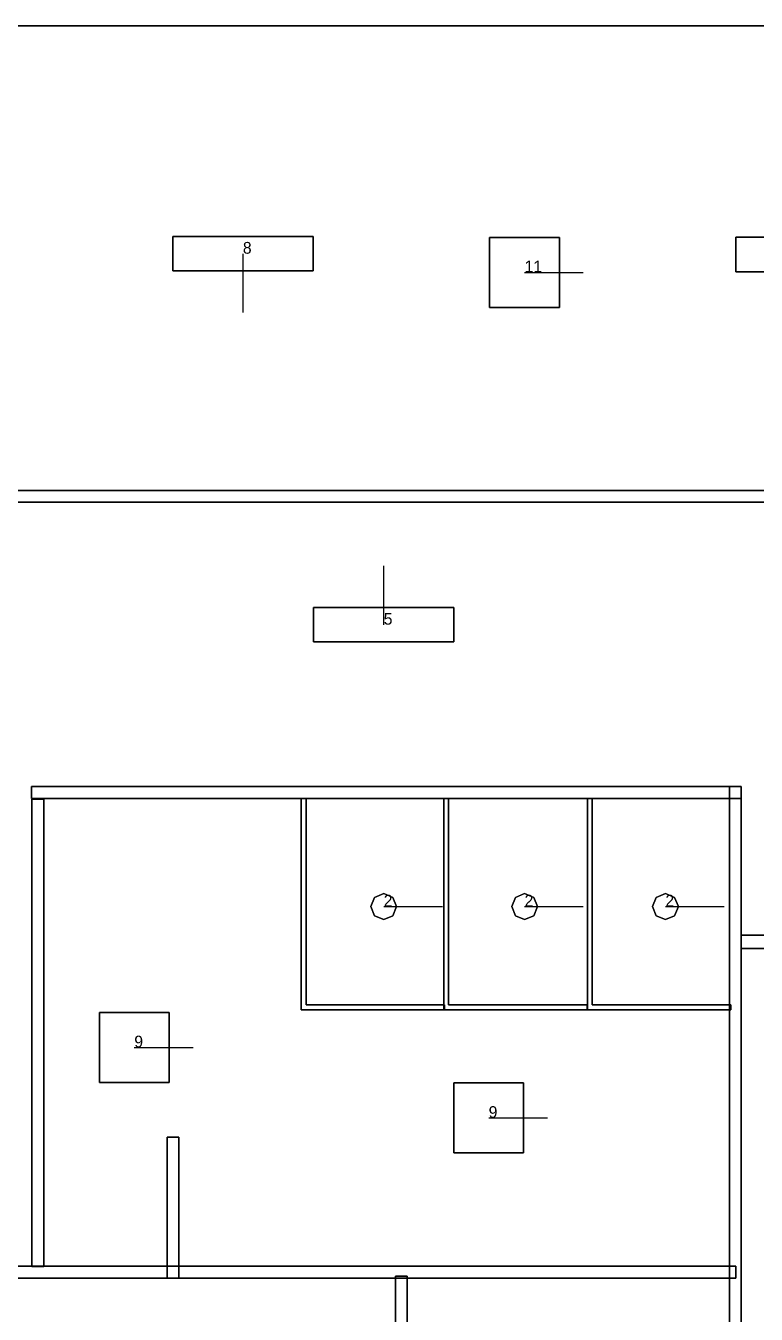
# Model space of a CAD drawing. Extents: x 0 to 55.3, y 0 to 23.2.
# Drawn here: x 14.35 to 20.57, y 11.83 to 22.8 of the extents above; entities that cross this region are included whole.
import ezdxf

# ---------------------------------------------------------------- set-up
doc = ezdxf.new("R2010")
doc.units = 0
doc.header["$MEASUREMENT"] = 0
for name, color, linetype in [('DLXFURN', 5, 'Continuous'), ('DLXLUM', 7, 'Continuous'), ('DLXLUMEX', 7, 'Continuous'), ('DLXSCENE', 7, 'Continuous')]:
    doc.layers.add(name, color=color, linetype=linetype)

# ---------------------------------------------------------------- blocks, each defined once
blk = doc.blocks.new('*U108')
for p, q in [((-0.598, 0.147), (-0.598, -0.147)), ((0.598, 0.147), (-0.598, 0.147)), ((0.598, 0.147), (-0.598, 0.147)), ((-0.598, 0.147), (-0.598, 0.147)), ((-0.598, 0.147), (0.598, 0.147)), ((-0.598, 0.147), (-0.598, -0.147)), ((-0.598, -0.147), (-0.598, 0.147)), ((-0.598, 0.147), (-0.598, 0.147)), ((-0.598, 0.147), (0.598, 0.147)), ((-0.598, -0.147), (-0.598, 0.147)), ((0.598, -0.147), (0.598, 0.147)), ((0.598, 0.147), (0.598, 0.147)), ((0.598, -0.147), (0.598, 0.147)), ((0.598, 0.147), (0.598, 0.147)), ((0.598, 0.147), (0.598, -0.147)), ((0.598, 0.147), (0.598, -0.147)), ((-0.598, -0.147), (0.598, -0.147)), ((-0.598, -0.147), (0.598, -0.147)), ((0.598, -0.147), (-0.598, -0.147)), ((-0.598, -0.147), (-0.598, -0.147)), ((-0.598, -0.147), (-0.598, -0.147)), ((0.598, -0.147), (-0.598, -0.147)), ((0.598, -0.147), (0.598, -0.147)), ((0.598, -0.147), (0.598, -0.147))]:
    blk.add_line(p, q)
at = {"color": 1}
blk.add_line((0, 0), (0, -0.5), dxfattribs=at)
at = {"layer": 'DLXLUMEX', "color": 7}
blk.add_text('8', height=0.1, dxfattribs=at).set_placement((0, 0))
blk = doc.blocks.new('*U109')
for p, q in [((-0.598, 0.147), (-0.598, -0.147)), ((0.598, 0.147), (-0.598, 0.147)), ((0.598, 0.147), (-0.598, 0.147)), ((-0.598, 0.147), (-0.598, 0.147)), ((-0.598, 0.147), (0.598, 0.147)), ((-0.598, 0.147), (-0.598, -0.147)), ((-0.598, -0.147), (-0.598, 0.147)), ((-0.598, 0.147), (-0.598, 0.147)), ((-0.598, 0.147), (0.598, 0.147)), ((-0.598, -0.147), (-0.598, 0.147)), ((0.598, -0.147), (0.598, 0.147)), ((0.598, 0.147), (0.598, 0.147)), ((0.598, -0.147), (0.598, 0.147)), ((0.598, 0.147), (0.598, 0.147)), ((0.598, 0.147), (0.598, -0.147)), ((0.598, 0.147), (0.598, -0.147)), ((-0.598, -0.147), (0.598, -0.147)), ((-0.598, -0.147), (0.598, -0.147)), ((0.598, -0.147), (-0.598, -0.147)), ((-0.598, -0.147), (-0.598, -0.147)), ((-0.598, -0.147), (-0.598, -0.147)), ((0.598, -0.147), (-0.598, -0.147)), ((0.598, -0.147), (0.598, -0.147)), ((0.598, -0.147), (0.598, -0.147))]:
    blk.add_line(p, q)
at = {"color": 1}
blk.add_line((0, 0), (0, -0.5), dxfattribs=at)
at = {"layer": 'DLXLUMEX', "color": 7}
blk.add_text('8', height=0.1, dxfattribs=at).set_placement((0, 0))
blk = doc.blocks.new('*U110')
for p, q in [((0.298, 0.298), (-0.298, 0.298)), ((-0.298, 0.298), (-0.298, -0.298)), ((-0.298, 0.298), (-0.298, -0.298)), ((-0.298, -0.298), (-0.298, 0.298)), ((-0.298, 0.298), (-0.298, 0.298)), ((0.298, 0.298), (-0.298, 0.298)), ((-0.298, 0.298), (-0.298, 0.298)), ((-0.298, 0.298), (0.298, 0.298)), ((-0.298, -0.298), (-0.298, 0.298)), ((-0.298, 0.298), (0.298, 0.298)), ((0.298, -0.298), (0.298, 0.298)), ((0.298, 0.298), (0.298, 0.298)), ((0.298, -0.298), (0.298, 0.298)), ((0.298, 0.298), (0.298, 0.298)), ((0.298, 0.298), (0.298, -0.298)), ((0.298, 0.298), (0.298, -0.298)), ((-0.298, -0.298), (0.298, -0.298)), ((-0.298, -0.298), (-0.298, -0.298)), ((-0.298, -0.298), (0.298, -0.298)), ((0.298, -0.298), (-0.298, -0.298)), ((-0.298, -0.298), (-0.298, -0.298)), ((0.298, -0.298), (-0.298, -0.298)), ((0.298, -0.298), (0.298, -0.298)), ((0.298, -0.298), (0.298, -0.298))]:
    blk.add_line(p, q)
at = {"color": 1}
blk.add_line((0, 0), (0.5, 0), dxfattribs=at)
at = {"layer": 'DLXLUMEX', "color": 7}
blk.add_text('11', height=0.1, dxfattribs=at).set_placement((0, 0))
blk = doc.blocks.new('*U117')
at = {"color": 1}
blk.add_line((0, 0), (0, 0.5), dxfattribs=at)
for p, q in [((0.598, 0.147), (-0.598, 0.147)), ((-0.598, 0.147), (-0.598, -0.147)), ((-0.598, 0.147), (-0.598, -0.147)), ((-0.598, -0.147), (-0.598, 0.147)), ((-0.598, 0.147), (-0.598, 0.147)), ((0.598, 0.147), (-0.598, 0.147)), ((-0.598, 0.147), (-0.598, 0.147)), ((-0.598, 0.147), (0.598, 0.147)), ((-0.598, -0.147), (-0.598, 0.147)), ((-0.598, 0.147), (0.598, 0.147)), ((0.598, -0.147), (0.598, 0.147)), ((0.598, 0.147), (0.598, 0.147)), ((0.598, -0.147), (0.598, 0.147)), ((0.598, 0.147), (0.598, 0.147)), ((0.598, 0.147), (0.598, -0.147)), ((0.598, 0.147), (0.598, -0.147)), ((-0.598, -0.147), (0.598, -0.147)), ((-0.598, -0.147), (0.598, -0.147)), ((0.598, -0.147), (-0.598, -0.147)), ((-0.598, -0.147), (-0.598, -0.147)), ((-0.598, -0.147), (-0.598, -0.147)), ((0.598, -0.147), (-0.598, -0.147)), ((0.598, -0.147), (0.598, -0.147)), ((0.598, -0.147), (0.598, -0.147))]:
    blk.add_line(p, q)
at = {"layer": 'DLXLUMEX', "color": 7}
blk.add_text('5', height=0.1, dxfattribs=at).set_placement((0, 0))
blk = doc.blocks.new('*U193')
for p, q in [((0.298, 0.298), (-0.298, 0.298)), ((-0.298, 0.298), (-0.298, -0.298)), ((-0.298, 0.298), (-0.298, -0.298)), ((-0.298, -0.298), (-0.298, 0.298)), ((-0.298, 0.298), (-0.298, 0.298)), ((0.298, 0.298), (-0.298, 0.298)), ((-0.298, 0.298), (-0.298, 0.298)), ((-0.298, 0.298), (0.298, 0.298)), ((-0.298, -0.298), (-0.298, 0.298)), ((-0.298, 0.298), (0.298, 0.298)), ((0.298, -0.298), (0.298, 0.298)), ((0.298, 0.298), (0.298, 0.298)), ((0.298, -0.298), (0.298, 0.298)), ((0.298, 0.298), (0.298, 0.298)), ((0.298, 0.298), (0.298, -0.298)), ((0.298, 0.298), (0.298, -0.298)), ((-0.298, -0.298), (0.298, -0.298)), ((-0.298, -0.298), (-0.298, -0.298)), ((-0.298, -0.298), (0.298, -0.298)), ((0.298, -0.298), (-0.298, -0.298)), ((-0.298, -0.298), (-0.298, -0.298)), ((0.298, -0.298), (-0.298, -0.298)), ((0.298, -0.298), (0.298, -0.298)), ((0.298, -0.298), (0.298, -0.298))]:
    blk.add_line(p, q)
at = {"color": 1}
blk.add_line((0, 0), (0.5, 0), dxfattribs=at)
at = {"layer": 'DLXLUMEX', "color": 7}
blk.add_text('9', height=0.1, dxfattribs=at).set_placement((0, 0))
blk = doc.blocks.new('*U194')
for p, q in [((0.298, 0.298), (-0.298, 0.298)), ((-0.298, 0.298), (-0.298, -0.298)), ((-0.298, 0.298), (-0.298, -0.298)), ((-0.298, -0.298), (-0.298, 0.298)), ((-0.298, 0.298), (-0.298, 0.298)), ((0.298, 0.298), (-0.298, 0.298)), ((-0.298, 0.298), (-0.298, 0.298)), ((-0.298, 0.298), (0.298, 0.298)), ((-0.298, -0.298), (-0.298, 0.298)), ((-0.298, 0.298), (0.298, 0.298)), ((0.298, -0.298), (0.298, 0.298)), ((0.298, 0.298), (0.298, 0.298)), ((0.298, -0.298), (0.298, 0.298)), ((0.298, 0.298), (0.298, 0.298)), ((0.298, 0.298), (0.298, -0.298)), ((0.298, 0.298), (0.298, -0.298)), ((-0.298, -0.298), (0.298, -0.298)), ((-0.298, -0.298), (-0.298, -0.298)), ((-0.298, -0.298), (0.298, -0.298)), ((0.298, -0.298), (-0.298, -0.298)), ((-0.298, -0.298), (-0.298, -0.298)), ((0.298, -0.298), (-0.298, -0.298)), ((0.298, -0.298), (0.298, -0.298)), ((0.298, -0.298), (0.298, -0.298))]:
    blk.add_line(p, q)
at = {"color": 1}
blk.add_line((0, 0), (0.5, 0), dxfattribs=at)
at = {"layer": 'DLXLUMEX', "color": 7}
blk.add_text('9', height=0.1, dxfattribs=at).set_placement((0, 0))
blk = doc.blocks.new('*U2')
for p, q in [((-0.078, 0.078), (0, 0.11)), ((0, 0.11), (-0.078, 0.078)), ((0, 0.11), (-0.078, 0.078)), ((-0.078, 0.078), (0, 0.11)), ((0, 0.11), (0.078, 0.078)), ((0.078, 0.078), (0, 0.11)), ((0, 0.11), (0, 0.11)), ((0.078, 0.078), (0, 0.11)), ((0, 0.11), (0, 0.11)), ((0, 0.11), (0.078, 0.078)), ((-0.11, 0), (-0.078, 0.078)), ((-0.078, 0.078), (-0.11, 0)), ((-0.078, 0.078), (-0.11, 0)), ((-0.11, 0), (-0.078, 0.078)), ((-0.078, -0.078), (-0.11, 0)), ((-0.11, 0), (-0.078, -0.078)), ((-0.11, 0), (-0.11, 0)), ((-0.11, 0), (-0.078, -0.078)), ((-0.078, -0.078), (-0.11, 0)), ((-0.11, 0), (-0.11, 0)), ((-0.078, 0.078), (-0.078, 0.078)), ((-0.078, 0.078), (-0.078, 0.078)), ((0.078, 0.078), (0.11, 0)), ((0.11, 0), (0.078, 0.078)), ((0.078, 0.078), (0.078, 0.078)), ((0.11, 0), (0.078, 0.078)), ((0.078, 0.078), (0.078, 0.078)), ((0.078, 0.078), (0.11, 0)), ((0.11, 0), (0.078, -0.078)), ((0.078, -0.078), (0.11, 0)), ((0.078, -0.078), (0.11, 0)), ((0.11, 0), (0.078, -0.078)), ((0.11, 0), (0.11, 0)), ((0.11, 0), (0.11, 0)), ((0, -0.11), (-0.078, -0.078)), ((-0.078, -0.078), (0, -0.11)), ((-0.078, -0.078), (-0.078, -0.078)), ((-0.078, -0.078), (0, -0.11)), ((0, -0.11), (-0.078, -0.078)), ((-0.078, -0.078), (-0.078, -0.078)), ((0.078, -0.078), (0, -0.11)), ((0, -0.11), (0.078, -0.078)), ((0, -0.11), (0.078, -0.078)), ((0.078, -0.078), (0, -0.11)), ((0.078, -0.078), (0.078, -0.078)), ((0.078, -0.078), (0.078, -0.078)), ((0, -0.11), (0, -0.11)), ((0, -0.11), (0, -0.11))]:
    blk.add_line(p, q)
at = {"color": 1}
blk.add_line((0, 0), (0.5, 0), dxfattribs=at)
at = {"layer": 'DLXLUMEX', "color": 7}
blk.add_text('2', height=0.1, dxfattribs=at).set_placement((0, 0))
blk = doc.blocks.new('*U3')
for p, q in [((-0.078, 0.078), (0, 0.11)), ((0, 0.11), (-0.078, 0.078)), ((0, 0.11), (-0.078, 0.078)), ((-0.078, 0.078), (0, 0.11)), ((0, 0.11), (0.078, 0.078)), ((0.078, 0.078), (0, 0.11)), ((0, 0.11), (0, 0.11)), ((0.078, 0.078), (0, 0.11)), ((0, 0.11), (0, 0.11)), ((0, 0.11), (0.078, 0.078)), ((-0.11, 0), (-0.078, 0.078)), ((-0.078, 0.078), (-0.11, 0)), ((-0.078, 0.078), (-0.11, 0)), ((-0.11, 0), (-0.078, 0.078)), ((-0.078, -0.078), (-0.11, 0)), ((-0.11, 0), (-0.078, -0.078)), ((-0.11, 0), (-0.11, 0)), ((-0.11, 0), (-0.078, -0.078)), ((-0.078, -0.078), (-0.11, 0)), ((-0.11, 0), (-0.11, 0)), ((-0.078, 0.078), (-0.078, 0.078)), ((-0.078, 0.078), (-0.078, 0.078)), ((0.078, 0.078), (0.11, 0)), ((0.11, 0), (0.078, 0.078)), ((0.078, 0.078), (0.078, 0.078)), ((0.11, 0), (0.078, 0.078)), ((0.078, 0.078), (0.078, 0.078)), ((0.078, 0.078), (0.11, 0)), ((0.11, 0), (0.078, -0.078)), ((0.078, -0.078), (0.11, 0)), ((0.078, -0.078), (0.11, 0)), ((0.11, 0), (0.078, -0.078)), ((0.11, 0), (0.11, 0)), ((0.11, 0), (0.11, 0)), ((0, -0.11), (-0.078, -0.078)), ((-0.078, -0.078), (0, -0.11)), ((-0.078, -0.078), (-0.078, -0.078)), ((-0.078, -0.078), (0, -0.11)), ((0, -0.11), (-0.078, -0.078)), ((-0.078, -0.078), (-0.078, -0.078)), ((0.078, -0.078), (0, -0.11)), ((0, -0.11), (0.078, -0.078)), ((0, -0.11), (0.078, -0.078)), ((0.078, -0.078), (0, -0.11)), ((0.078, -0.078), (0.078, -0.078)), ((0.078, -0.078), (0.078, -0.078)), ((0, -0.11), (0, -0.11)), ((0, -0.11), (0, -0.11))]:
    blk.add_line(p, q)
at = {"color": 1}
blk.add_line((0, 0), (0.5, 0), dxfattribs=at)
at = {"layer": 'DLXLUMEX', "color": 7}
blk.add_text('2', height=0.1, dxfattribs=at).set_placement((0, 0))
blk = doc.blocks.new('*U4')
for p, q in [((-0.078, 0.078), (0, 0.11)), ((0, 0.11), (-0.078, 0.078)), ((0, 0.11), (-0.078, 0.078)), ((-0.078, 0.078), (0, 0.11)), ((0, 0.11), (0.078, 0.078)), ((0.078, 0.078), (0, 0.11)), ((0, 0.11), (0, 0.11)), ((0.078, 0.078), (0, 0.11)), ((0, 0.11), (0, 0.11)), ((0, 0.11), (0.078, 0.078)), ((-0.11, 0), (-0.078, 0.078)), ((-0.078, 0.078), (-0.11, 0)), ((-0.078, 0.078), (-0.11, 0)), ((-0.11, 0), (-0.078, 0.078)), ((-0.078, -0.078), (-0.11, 0)), ((-0.11, 0), (-0.078, -0.078)), ((-0.11, 0), (-0.11, 0)), ((-0.11, 0), (-0.078, -0.078)), ((-0.078, -0.078), (-0.11, 0)), ((-0.11, 0), (-0.11, 0)), ((-0.078, 0.078), (-0.078, 0.078)), ((-0.078, 0.078), (-0.078, 0.078)), ((0.078, 0.078), (0.11, 0)), ((0.11, 0), (0.078, 0.078)), ((0.078, 0.078), (0.078, 0.078)), ((0.11, 0), (0.078, 0.078)), ((0.078, 0.078), (0.078, 0.078)), ((0.078, 0.078), (0.11, 0)), ((0.11, 0), (0.078, -0.078)), ((0.078, -0.078), (0.11, 0)), ((0.078, -0.078), (0.11, 0)), ((0.11, 0), (0.078, -0.078)), ((0.11, 0), (0.11, 0)), ((0.11, 0), (0.11, 0)), ((0, -0.11), (-0.078, -0.078)), ((-0.078, -0.078), (0, -0.11)), ((-0.078, -0.078), (-0.078, -0.078)), ((-0.078, -0.078), (0, -0.11)), ((0, -0.11), (-0.078, -0.078)), ((-0.078, -0.078), (-0.078, -0.078)), ((0.078, -0.078), (0, -0.11)), ((0, -0.11), (0.078, -0.078)), ((0, -0.11), (0.078, -0.078)), ((0.078, -0.078), (0, -0.11)), ((0.078, -0.078), (0.078, -0.078)), ((0.078, -0.078), (0.078, -0.078)), ((0, -0.11), (0, -0.11)), ((0, -0.11), (0, -0.11))]:
    blk.add_line(p, q)
at = {"color": 1}
blk.add_line((0, 0), (0.5, 0), dxfattribs=at)
at = {"layer": 'DLXLUMEX', "color": 7}
blk.add_text('2', height=0.1, dxfattribs=at).set_placement((0, 0))
blk = doc.blocks.new('*U59')
for p, q in [((0.1, 9.806), (0.1, 9.806)), ((0.1, 9.806), (0.2, 9.806)), ((0.2, 9.806), (0.1, 9.806)), ((0.1, 0.105), (0.1, 9.806)), ((0.1, 9.806), (0.1, 9.806)), ((0.1, 9.806), (0.1, 0.105)), ((0.2, 9.806), (0.2, 9.806)), ((0.2, 9.806), (0.2, 0.105)), ((0.2, 0.105), (0.2, 9.806)), ((0.2, 9.806), (0.2, 9.806)), ((0.1, 0.105), (0.2, 0.105)), ((0.2, 0.105), (0.1, 0.105)), ((0.1, 0.105), (0.1, 0.105)), ((0.1, 0.105), (0.1, 0.105)), ((0.2, 0.105), (0.2, 0.105)), ((0.2, 0.105), (0.2, 0.105))]:
    blk.add_line(p, q)
blk = doc.blocks.new('*U61')
for p, q in [((0.2, 4.079), (0.1, 4.079)), ((0.1, 4.079), (0.1, 4.079)), ((0.1, 4.079), (0.2, 4.079)), ((0.1, 4.079), (0.1, 0.1)), ((0.1, 0.1), (0.1, 4.079)), ((0.1, 4.079), (0.1, 4.079)), ((0.2, 0.1), (0.2, 4.079)), ((0.2, 4.079), (0.2, 4.079)), ((0.2, 4.079), (0.2, 0.1)), ((0.2, 4.079), (0.2, 4.079)), ((0.1, 0.1), (0.2, 0.1)), ((0.2, 0.1), (0.1, 0.1)), ((0.1, 0.1), (0.1, 0.1)), ((0.1, 0.1), (0.1, 0.1)), ((0.2, 0.1), (0.2, 0.1)), ((0.2, 0.1), (0.2, 0.1))]:
    blk.add_line(p, q)
blk = doc.blocks.new('*U62')
for p, q in [((0, -0.1), (12.6, -0.1)), ((12.6, -0.1), (0, -0.1)), ((12.6, -0.2), (12.6, -0.1)), ((12.6, -0.1), (12.6, -0.1)), ((12.6, -0.1), (12.6, -0.2)), ((12.6, -0.1), (12.6, -0.1)), ((0, -0.2), (12.6, -0.2)), ((12.6, -0.2), (0, -0.2)), ((12.6, -0.2), (12.6, -0.2)), ((12.6, -0.2), (12.6, -0.2))]:
    blk.add_line(p, q)
blk = doc.blocks.new('*U63')
for p, q in [((0.2, 1.2), (0.1, 1.2)), ((0.1, 1.2), (0.1, 1.2)), ((0.1, 1.2), (0.2, 1.2)), ((0.1, 1.2), (0.1, 0)), ((0.1, 0), (0.1, 1.2)), ((0.1, 1.2), (0.1, 1.2)), ((0.2, 1.2), (0.2, 1.2)), ((0.2, 1.2), (0.2, 0)), ((0.2, 0), (0.2, 1.2)), ((0.2, 1.2), (0.2, 1.2)), ((0.1, 0), (0.2, 0)), ((0.2, 0), (0.1, 0)), ((0.1, 0), (0.1, 0)), ((0.1, 0), (0.1, 0)), ((0.2, 0), (0.2, 0)), ((0.2, 0), (0.2, 0))]:
    blk.add_line(p, q)
blk = doc.blocks.new('*U65')
for p, q in [((0.127, 1.2), (0.127, -0.6)), ((0.168, 1.2), (0.127, 1.2)), ((0.127, 1.2), (0.168, 1.2)), ((0.127, -0.6), (0.127, 1.2)), ((0.168, 1.2), (0.127, 1.2)), ((0.127, 1.2), (0.127, 1.2)), ((0.127, 1.2), (0.168, 1.2)), ((0.127, 1.2), (0.127, -0.6)), ((0.127, -0.6), (0.127, 1.2)), ((0.127, 1.2), (0.127, 1.2)), ((0.168, -0.558), (0.168, 1.2)), ((0.168, 1.2), (0.168, -0.558)), ((0.168, -0.558), (0.168, 1.2)), ((0.168, 1.2), (0.168, 1.2)), ((0.168, 1.2), (0.168, -0.558)), ((0.168, 1.2), (0.168, 1.2)), ((0.127, -0.6), (1.348, -0.6)), ((1.348, -0.6), (0.127, -0.6)), ((1.348, -0.6), (0.127, -0.6)), ((0.127, -0.6), (0.127, -0.6)), ((0.127, -0.6), (1.348, -0.6)), ((0.127, -0.6), (0.127, -0.6)), ((1.348, -0.558), (0.168, -0.558)), ((0.168, -0.558), (1.348, -0.558)), ((1.348, -0.558), (0.168, -0.558)), ((0.168, -0.558), (0.168, -0.558)), ((0.168, -0.558), (1.348, -0.558)), ((0.168, -0.558), (0.168, -0.558)), ((1.348, -0.6), (1.348, -0.558)), ((1.348, -0.558), (1.348, -0.6)), ((1.348, -0.6), (1.348, -0.558)), ((1.348, -0.558), (1.348, -0.558)), ((1.348, -0.558), (1.348, -0.6)), ((1.348, -0.558), (1.348, -0.558)), ((1.348, -0.6), (1.348, -0.6)), ((1.348, -0.6), (1.348, -0.6))]:
    blk.add_line(p, q)
blk = doc.blocks.new('*U66')
for p, q in [((0.127, 1.2), (0.127, -0.6)), ((0.168, 1.2), (0.127, 1.2)), ((0.127, 1.2), (0.168, 1.2)), ((0.127, -0.6), (0.127, 1.2)), ((0.168, 1.2), (0.127, 1.2)), ((0.127, 1.2), (0.127, 1.2)), ((0.127, 1.2), (0.168, 1.2)), ((0.127, 1.2), (0.127, -0.6)), ((0.127, -0.6), (0.127, 1.2)), ((0.127, 1.2), (0.127, 1.2)), ((0.168, -0.558), (0.168, 1.2)), ((0.168, 1.2), (0.168, -0.558)), ((0.168, -0.558), (0.168, 1.2)), ((0.168, 1.2), (0.168, 1.2)), ((0.168, 1.2), (0.168, -0.558)), ((0.168, 1.2), (0.168, 1.2)), ((0.127, -0.6), (1.348, -0.6)), ((1.348, -0.6), (0.127, -0.6)), ((1.348, -0.6), (0.127, -0.6)), ((0.127, -0.6), (0.127, -0.6)), ((0.127, -0.6), (1.348, -0.6)), ((0.127, -0.6), (0.127, -0.6)), ((1.348, -0.558), (0.168, -0.558)), ((0.168, -0.558), (1.348, -0.558)), ((1.348, -0.558), (0.168, -0.558)), ((0.168, -0.558), (0.168, -0.558)), ((0.168, -0.558), (1.348, -0.558)), ((0.168, -0.558), (0.168, -0.558)), ((1.348, -0.6), (1.348, -0.558)), ((1.348, -0.558), (1.348, -0.6)), ((1.348, -0.6), (1.348, -0.558)), ((1.348, -0.558), (1.348, -0.558)), ((1.348, -0.558), (1.348, -0.6)), ((1.348, -0.558), (1.348, -0.558)), ((1.348, -0.6), (1.348, -0.6)), ((1.348, -0.6), (1.348, -0.6))]:
    blk.add_line(p, q)
blk = doc.blocks.new('*U68')
for p, q in [((0.127, 1.2), (0.127, -0.6)), ((0.168, 1.2), (0.127, 1.2)), ((0.127, 1.2), (0.168, 1.2)), ((0.127, -0.6), (0.127, 1.2)), ((0.168, 1.2), (0.127, 1.2)), ((0.127, 1.2), (0.127, 1.2)), ((0.127, 1.2), (0.168, 1.2)), ((0.127, 1.2), (0.127, -0.6)), ((0.127, -0.6), (0.127, 1.2)), ((0.127, 1.2), (0.127, 1.2)), ((0.168, -0.558), (0.168, 1.2)), ((0.168, 1.2), (0.168, -0.558)), ((0.168, -0.558), (0.168, 1.2)), ((0.168, 1.2), (0.168, 1.2)), ((0.168, 1.2), (0.168, -0.558)), ((0.168, 1.2), (0.168, 1.2)), ((0.127, -0.6), (1.348, -0.6)), ((1.348, -0.6), (0.127, -0.6)), ((1.348, -0.6), (0.127, -0.6)), ((0.127, -0.6), (0.127, -0.6)), ((0.127, -0.6), (1.348, -0.6)), ((0.127, -0.6), (0.127, -0.6)), ((1.348, -0.558), (0.168, -0.558)), ((0.168, -0.558), (1.348, -0.558)), ((1.348, -0.558), (0.168, -0.558)), ((0.168, -0.558), (0.168, -0.558)), ((0.168, -0.558), (1.348, -0.558)), ((0.168, -0.558), (0.168, -0.558)), ((1.348, -0.6), (1.348, -0.558)), ((1.348, -0.558), (1.348, -0.6)), ((1.348, -0.6), (1.348, -0.558)), ((1.348, -0.558), (1.348, -0.558)), ((1.348, -0.558), (1.348, -0.6)), ((1.348, -0.558), (1.348, -0.558)), ((1.348, -0.6), (1.348, -0.6)), ((1.348, -0.6), (1.348, -0.6))]:
    blk.add_line(p, q)
blk = doc.blocks.new('*U69')
for p, q in [((0.1, -0.1), (0.1, -0.2)), ((0.1, -0.2), (0.1, -0.1)), ((0.1, -0.1), (0.1, -0.1)), ((0.1, -0.1), (0.1, -0.1)), ((0.1, -0.1), (6.145, -0.1)), ((6.145, -0.1), (0.1, -0.1)), ((6.145, -0.1), (6.145, -0.1)), ((6.145, -0.1), (6.145, -0.2)), ((6.145, -0.2), (6.145, -0.1)), ((6.145, -0.1), (6.145, -0.1)), ((0.1, -0.2), (0.1, -0.2)), ((6.145, -0.2), (0.1, -0.2)), ((0.1, -0.2), (0.1, -0.2)), ((0.1, -0.2), (6.145, -0.2)), ((6.145, -0.2), (6.145, -0.2)), ((6.145, -0.2), (6.145, -0.2))]:
    blk.add_line(p, q)
blk = doc.blocks.new('*U75')
for p, q in [((0.171, 6.057), (-2.955, 6.057)), ((-2.955, 6.057), (-2.955, 6.057)), ((-2.955, 6.057), (0.171, 6.057)), ((-2.955, 6.057), (-2.955, 5.942)), ((-2.955, 5.942), (-2.955, 6.057)), ((-2.955, 6.057), (-2.955, 6.057)), ((0.171, -2.4), (0.171, 6.057)), ((0.171, 6.057), (0.171, 6.057)), ((0.171, 6.057), (0.171, -2.4)), ((0.171, 6.057), (0.171, 6.057)), ((-2.955, 5.942), (-2.955, 5.942)), ((0.053, 5.942), (-2.955, 5.942)), ((-2.955, 5.942), (-2.955, 5.942)), ((-2.955, 5.942), (0.053, 5.942)), ((0.053, 5.942), (0.053, 5.942)), ((0.053, 5.942), (0.053, -2.257)), ((0.053, -2.257), (0.053, 5.942)), ((0.053, 5.942), (0.053, 5.942)), ((-3, -2.257), (-3, -2.257)), ((-3, -2.257), (0.053, -2.257)), ((0.053, -2.257), (-3, -2.257)), ((-3, -2.257), (-3, -2.4)), ((-3, -2.4), (-3, -2.257)), ((-3, -2.257), (-3, -2.257)), ((0.053, -2.257), (0.053, -2.257)), ((0.053, -2.257), (0.053, -2.257)), ((-3, -2.4), (0.171, -2.4)), ((0.171, -2.4), (-3, -2.4)), ((-3, -2.4), (-3, -2.4)), ((-3, -2.4), (-3, -2.4)), ((0.171, -2.4), (0.171, -2.4)), ((0.171, -2.4), (0.171, -2.4))]:
    blk.add_line(p, q)
blk = doc.blocks.new('*U85')
for p, q in [((0.1, 5.536), (0.1, 5.536)), ((0.1, 5.536), (0.2, 5.536)), ((0.2, 5.536), (0.1, 5.536)), ((0.1, 5.536), (0.1, 0.021)), ((0.1, 0.021), (0.1, 5.536)), ((0.1, 5.536), (0.1, 5.536)), ((0.2, 0.015), (0.2, 5.536)), ((0.2, 5.536), (0.2, 5.536)), ((0.2, 5.536), (0.2, 0.015)), ((0.2, 5.536), (0.2, 5.536)), ((0.1, 0.021), (0.2, 0.015)), ((0.2, 0.015), (0.1, 0.021)), ((0.1, 0.021), (0.1, 0.021)), ((0.1, 0.021), (0.1, 0.021)), ((0.2, 0.015), (0.2, 0.015)), ((0.2, 0.015), (0.2, 0.015))]:
    blk.add_line(p, q)
blk = doc.blocks.new('*U87')
for p, q in [((-9.153, -0.1), (-1.043, -0.1)), ((-1.043, -0.1), (-9.153, -0.1)), ((-1.043, -0.1), (-1.043, -0.1)), ((3.061, -0.1), (-1.043, -0.1)), ((-1.043, -0.1), (-1.043, -0.1)), ((-1.043, -0.1), (3.061, -0.1)), ((-9.153, -0.2), (-0.943, -0.2)), ((-0.943, -0.2), (-9.153, -0.2)), ((-0.943, -0.2), (-0.943, -0.2)), ((3.061, -0.2), (-0.943, -0.2)), ((-0.943, -0.2), (-0.943, -0.2)), ((-0.943, -0.2), (3.061, -0.2))]:
    blk.add_line(p, q)
blk = doc.blocks.new('*U97')
for p, q in [((26.4, 22.8), (0, 22.8)), ((0, 22.8), (26.4, 22.8))]:
    blk.add_line(p, q)
blk = doc.blocks.new('*U98')
blk.add_line((0, 22.8), (26.4, 22.8))
blk = doc.blocks.new('*U99')
blk.add_line((26.4, 22.8), (0, 22.8))
blk = doc.blocks.new('*U104')
for p, q in [((12.583, 22.8), (15.583, 22.8)), ((15.583, 22.8), (12.583, 22.8)), ((15.583, 22.8), (15.583, 22.8)), ((17.1, 22.8), (20.1, 22.8)), ((20.1, 22.8), (17.1, 22.8)), ((17.1, 22.8), (17.1, 22.8)), ((20.1, 22.8), (20.1, 22.8))]:
    blk.add_line(p, q)

msp = doc.modelspace()

# ---------------------------------------------------------------- block references
at = {"layer": 'DLXFURN'}
for name, p in [('*U87', (21.343, 18.942)), ('*U69', (14.3, 16.421)), ('*U59', (20.245, 6.516)), ('*U61', (14.303, 12.135)), ('*U65', (16.57, 15.021)), ('*U66', (17.785, 15.021)), ('*U68', (19.009, 15.021)), ('*U75', (23.4, 9)), ('*U63', (15.455, 12.136)), ('*U62', (7.8, 12.336)), ('*U85', (17.4, 6.615))]:
    msp.add_blockref(name, p, dxfattribs=at)
at = {"layer": 'DLXLUM'}
for name, p in [('*U108', (16.2, 20.859)), ('*U110', (18.6, 20.7)), ('*U109', (20.998, 20.853)), ('*U117', (17.4, 17.7)), ('*U2', (17.4, 15.3)), ('*U3', (18.6, 15.3)), ('*U4', (19.8, 15.3)), ('*U193', (15.275, 14.1)), ('*U194', (18.294, 13.5))]:
    msp.add_blockref(name, p, dxfattribs=at)
at = {"layer": 'DLXSCENE'}
for name in ['*U97', '*U98', '*U99', '*U104']:
    msp.add_blockref(name, (0, 0), dxfattribs=at)

doc.saveas('drawing.dxf')
